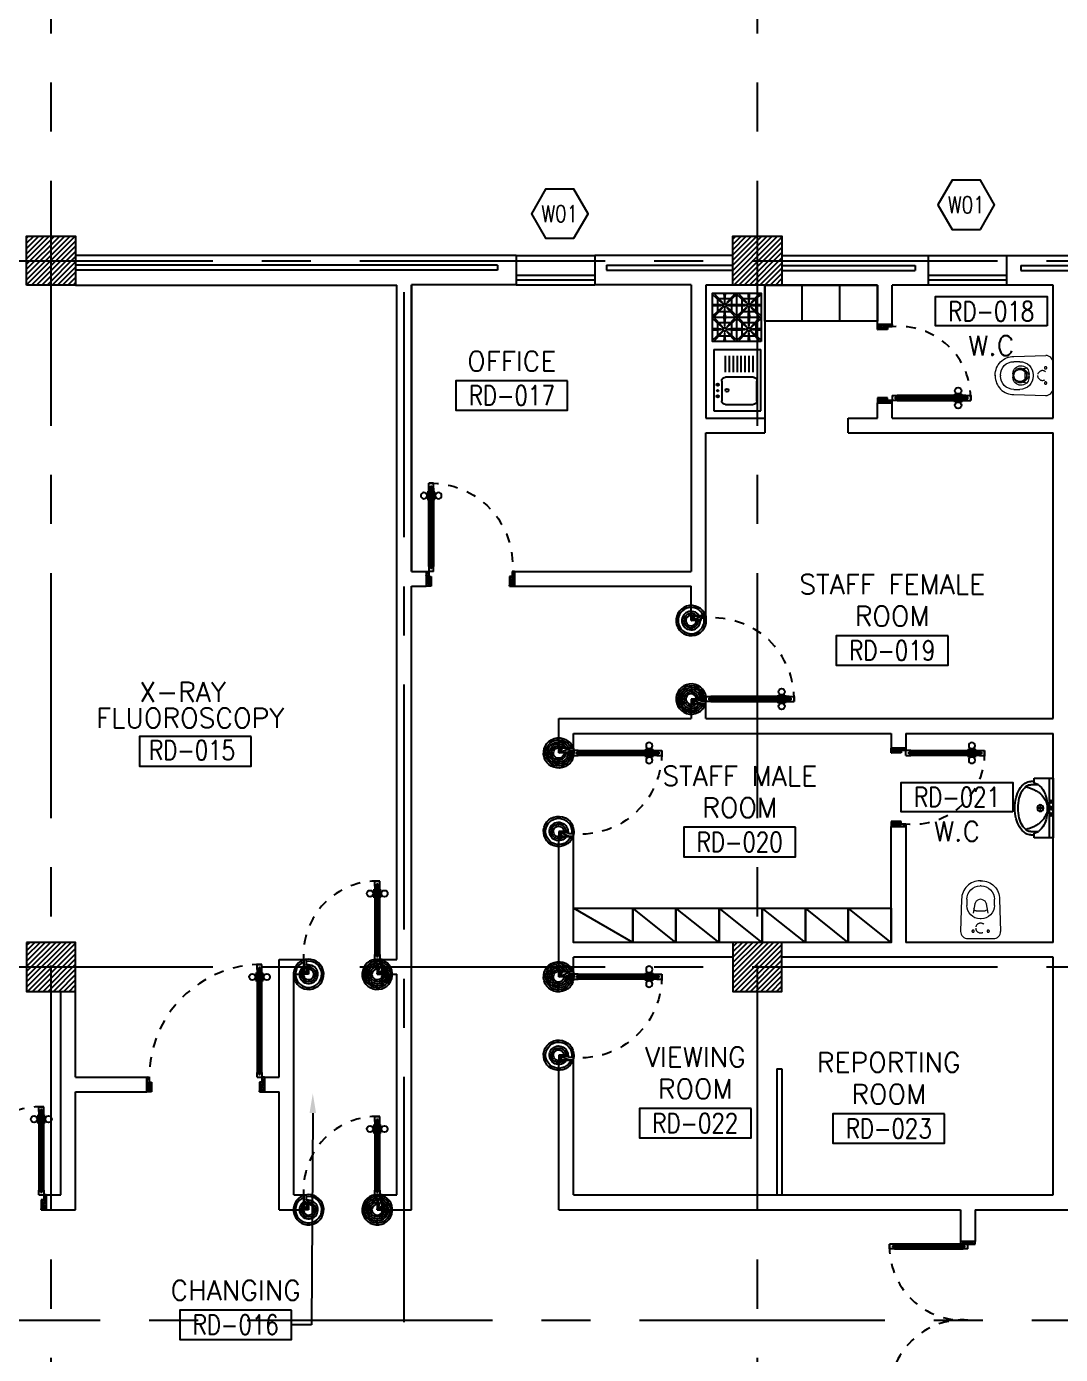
# Model space of a CAD drawing. Extents: x 417819.9 to 417911.9, y 43448 to 43539.2.
# Drawn here: x 417849.21 to 417859.75, y 43514.54 to 43528.08 of the extents above; entities that cross this region are included whole.
import ezdxf
from ezdxf.enums import TextEntityAlignment as Align

# ---------------------------------------------------------------- set-up
doc = ezdxf.new("R2010")
doc.units = 0
doc.header["$MEASUREMENT"] = 0
doc.header["$PDMODE"] = 3
doc.header["$PDSIZE"] = 0.1
for name, pattern in [('CENTERX2', [4, 2.5, -0.5, 0.5, -0.5]), ('HIDDEN', [0.375, 0.25, -0.125]), ('HIDDEN2', [0.1875, 0.125, -0.0625])]:
    doc.linetypes.add(name, pattern=pattern)
doc.layers.get('0').update_dxf_attribs({"color": 11, "linetype": 'CONTINUOUS'})
doc.layers.get('DEFPOINTS').update_dxf_attribs({"color": 11, "linetype": 'CONTINUOUS'})
for name, color, linetype in [('A-FURN-W', 11, 'CONTINUOUS'), ('AX-DIM', 11, 'CONTINUOUS'), ('AXES', 11, 'CENTERX2'), ('COL', 11, 'CONTINUOUS'), ('DOOR', 11, 'CONTINUOUS'), ('DOOR-DIM', 11, 'CONTINUOUS'), ('E-PANELBX', 11, 'CONTINUOUS'), ('FIX', 11, 'CONTINUOUS'), ('HAT', 11, 'CONTINUOUS'), ('INSUL', 11, 'CONTINUOUS'), ('K-FUR', 11, 'CONTINUOUS'), ('PART', 11, 'CONTINUOUS'), ('RM-BOX', 11, 'CONTINUOUS'), ('RM-IND', 11, 'CONTINUOUS'), ('RM-NAME', 11, 'CONTINUOUS'), ('RM-NO', 11, 'CONTINUOUS'), ('SUNI-FUR', 11, 'CONTINUOUS'), ('WALL', 11, 'CONTINUOUS'), ('WIN', 11, 'CONTINUOUS'), ('WIN-BOX', 11, 'CONTINUOUS'), ('WIN-NO', 11, 'CONTINUOUS')]:
    doc.layers.add(name, color=color, linetype=linetype)
doc.styles.add('ROMANS', font='ROMANS.shx', dxfattribs={"width": 0.6})
doc.dimstyles.new('STANDARD in', dxfattribs={"dimtxt": 0.2, "dimasz": 0.1, "dimexe": 0.07, "dimexo": 0.05, "dimgap": 0.1, "dimtad": 1, "dimdec": 0, "dimlfac": 1000, "dimzin": 0, "dimdsep": 46, "dimtxsty": 'ROMANS', "dimblk": 'ARCHTICK', "dimcen": 0.05, "dimdle": 0.05, "dimclrd": 7, "dimclre": 7, "dimclrt": 2, "dimadec": 0, "dimazin": 0, "dimtfac": 1, "dimtdec": 0, "dimtmove": 2, "dimatfit": 3, "dimldrblk": 'ARCHTICK', "dimfxl": 0, "dimtolj": 1, "dimtzin": 0, "dimarcsym": 0})

# ---------------------------------------------------------------- blocks, each defined once
blk = doc.blocks.new('_ARCHTICK')
at = {"color": 0, "linetype": 'ByBlock', "const_width": 0.15}
blk.add_lwpolyline([(-0.5, -0.5), (0.5, 0.5)], dxfattribs=at)
blk = doc.blocks.new('*D139')
at = {"layer": 'AX-DIM', "color": 7, "lineweight": -2}
for p, q in [((417831.207, 43525.809), (417831.207, 43538.007)), ((417906.523, 43536.567), (417906.523, 43538.007)), ((417831.157, 43537.937), (417906.573, 43537.937))]:
    blk.add_line(p, q, dxfattribs=at)
at = {"layer": 'DEFPOINTS', "color": 0}
for p in [(417906.523, 43537.937), (417906.523, 43536.517), (417831.207, 43525.759)]:
    blk.add_point(p, dxfattribs=at)
at = {"layer": 'AX-DIM', "color": 7, "lineweight": -2, "xscale": 0.1, "yscale": 0.1, "zscale": 0.1, "rotation": 180}
blk.add_blockref('_ARCHTICK', (417831.207, 43537.937), dxfattribs=at)
at = {"layer": 'AX-DIM', "color": 7, "lineweight": -2, "xscale": 0.1, "yscale": 0.1, "zscale": 0.1}
blk.add_blockref('_ARCHTICK', (417906.523, 43537.937), dxfattribs=at)
at = {"layer": 'AX-DIM', "color": 2, "insert": (417868.865, 43538.137), "char_height": 0.2, "attachment_point": 5, "style": 'ROMANS'}
blk.add_mtext('\\A1;75316', dxfattribs=at)
blk = doc.blocks.new('WW1')
at = {"layer": 'WIN-BOX'}
blk.add_lwpolyline([(144, -250), (289, 0), (144, 250), (-144, 250), (-289, 0), (-144, -250)], close=True, dxfattribs=at)
at = {"layer": 'WIN-NO', "style": 'ROMANS', "width": 0.8}
blk.add_attdef('W00', text='', height=170, dxfattribs=at).set_placement((0, 0), align=Align.MIDDLE)
blk = doc.blocks.new('*X115')
at = {"color": 0}
for p, q in [((49339, 62332), (49808, 62801)), ((49339, 62385), (49755, 62801)), ((49339, 62438), (49702, 62801)), ((49339, 62491), (49649, 62801)), ((49339, 62544), (49596, 62801)), ((49339, 62597), (49543, 62801)), ((49339, 62651), (49490, 62801)), ((49339, 62704), (49437, 62801)), ((49339, 62757), (49384, 62801)), ((49361, 62301), (49839, 62779)), ((49414, 62301), (49839, 62726)), ((49467, 62301), (49839, 62673)), ((49520, 62301), (49839, 62620)), ((49573, 62301), (49839, 62567)), ((49626, 62301), (49839, 62514)), ((49679, 62301), (49839, 62461)), ((49732, 62301), (49839, 62408)), ((49785, 62301), (49839, 62355))]:
    blk.add_line(p, q, dxfattribs=at)
blk = doc.blocks.new('*X114')
at = {"color": 0}
for p, q in [((49339, 69545), (49795, 70001)), ((49339, 69598), (49742, 70001)), ((49339, 69651), (49689, 70001)), ((49339, 69704), (49636, 70001)), ((49339, 69757), (49583, 70001)), ((49339, 69810), (49530, 70001)), ((49339, 69863), (49477, 70001)), ((49339, 69916), (49424, 70001)), ((49339, 69969), (49371, 70001)), ((49348, 69501), (49839, 69992)), ((49401, 69501), (49839, 69939)), ((49455, 69501), (49839, 69886)), ((49508, 69501), (49839, 69833)), ((49561, 69501), (49839, 69780)), ((49614, 69501), (49839, 69727)), ((49667, 69501), (49839, 69674)), ((49720, 69501), (49839, 69621)), ((49773, 69501), (49839, 69568)), ((49826, 69501), (49839, 69514))]:
    blk.add_line(p, q, dxfattribs=at)
blk = doc.blocks.new('COL50')
at = {"layer": 'COL'}
blk.add_lwpolyline([(-250, 250), (-250, -250), (250, -250), (250, 250)], close=True, dxfattribs=at)
blk = doc.blocks.new('A$C09EF76E8')
at = {"layer": 'DOOR', "color": 0, "linetype": 'ByBlock'}
for p, q in [((777, 950), (727, 950)), ((727, 950), (777, 950)), ((727, 900), (727, 950)), ((777, 900), (777, 950)), ((719, 855), (710, 855)), ((710, 855), (710, 790)), ((727, 868), (719, 868)), ((719, 778), (719, 868)), ((719, 855), (719, 790)), ((744, 900), (727, 900)), ((760, 920), (744, 920)), ((744, 900), (744, 920)), ((760, 900), (760, 920)), ((777, 900), (760, 900)), ((777, 868), (784, 868)), ((784, 778), (784, 868)), ((784, 855), (793, 855)), ((784, 855), (784, 790)), ((793, 855), (793, 790)), ((719, 790), (710, 790)), ((727, 778), (719, 778)), ((777, 778), (784, 778)), ((784, 790), (793, 790)), ((2, 0), (2, 150)), ((2, 150), (27, 150)), ((2, 150), (2, 0)), ((27, 150), (27, 100)), ((727, 150), (727, 200)), ((727, 200), (744, 200)), ((727, 150), (777, 150)), ((744, 200), (744, 180)), ((744, 180), (760, 180)), ((760, 180), (760, 200)), ((760, 200), (777, 200)), ((777, 200), (777, 150)), ((777, 150), (777, 100)), ((802, 150), (777, 150)), ((802, 150), (802, 0)), ((27, 100), (52, 100)), ((52, 100), (52, 0)), ((777, 100), (752, 100)), ((752, 100), (752, 0)), ((52, 0), (2, 0)), ((752, 0), (802, 0))]:
    blk.add_line(p, q, dxfattribs=at)
at = {"layer": 'DOOR', "linetype": 'ByBlock'}
for p, q in [((727, 900), (727, 200)), ((744, 200), (744, 900)), ((760, 200), (760, 900)), ((777, 200), (777, 900)), ((802, 0), (802, 150))]:
    blk.add_line(p, q, dxfattribs=at)
at = {"layer": 'DOOR', "color": 9, "linetype": 'ByBlock'}
for p, q in [((52, 0), (2, 114)), ((52, 0), (2, 40)), ((52, 0), (38, 100)), ((752, 0), (802, 114)), ((752, 0), (765, 100)), ((752, 0), (802, 40))]:
    blk.add_line(p, q, dxfattribs=at)
at = {"layer": 'DOOR', "color": 0, "linetype": 'ByBlock'}
for centre in [(678, 823), (825, 823)]:
    blk.add_circle(centre, 32.4, dxfattribs=at)
at = {"layer": 'DOOR', "linetype": 'HIDDEN', "ltscale": 0.5}
blk.add_arc((752, 199), 752, 88.0938, 183.7249, dxfattribs=at)
at = {"layer": 'DOOR', "color": 9, "linetype": 'ByBlock'}
for centre, radius, start, end in [((52, 0), 154, 103.7142, 108.8947), ((752, 0), 154, 71.1053, 76.2858), ((52, 0), 134, 100.72, 111.8402), ((52, 0), 94.4, 90, 121.9818), ((52, 0), 74.4, 90, 132.2236), ((52, 0), 54.4, 90, 156.7926), ((52, 0), 34.4, 90, 180), ((52, 0), 14.4, 90, 180), ((752, 0), 94.4, 58.0182, 90), ((752, 0), 74.4, 47.7764, 90), ((752, 0), 54.4, 23.2074, 90), ((752, 0), 34.4, 0, 90), ((752, 0), 14.4, 0, 90), ((752, 0), 134, 68.1598, 79.28), ((752, 0), 114, 64.0838, 77.3774)]:
    blk.add_arc(centre, radius, start, end, dxfattribs=at)
blk = doc.blocks.new('DOOR100')
at = {"layer": 'DOOR', "color": 7, "linetype": 'ByBlock'}
for p, q in [((-75, 1250), (-75, 1300)), ((-75, 1300), (-25, 1300)), ((-25, 1300), (-75, 1300)), ((-58, 1250), (-75, 1250)), ((-58, 1250), (-58, 1270)), ((-42, 1270), (-58, 1270)), ((-42, 1250), (-42, 1270)), ((-25, 1250), (-42, 1250)), ((-25, 1250), (-25, 1300)), ((-91, 1205), (-91, 1140)), ((-82, 1205), (-91, 1205)), ((-82, 1140), (-91, 1140)), ((-82, 1128), (-82, 1218)), ((-75, 1218), (-82, 1218)), ((-82, 1205), (-82, 1140)), ((-75, 1128), (-82, 1128)), ((-25, 1218), (-18, 1218)), ((-25, 1128), (-18, 1128)), ((-18, 1128), (-18, 1218)), ((-18, 1205), (-18, 1140)), ((-18, 1205), (-9, 1205)), ((-18, 1140), (-9, 1140)), ((-9, 1205), (-9, 1140)), ((-1200, 0), (-1200, 150)), ((-1200, 150), (-1175, 150)), ((-1200, 150), (-1200, 0)), ((-1175, 150), (-1175, 100)), ((-75, 200), (-58, 200)), ((-75, 150), (-75, 200)), ((-75, 150), (-25, 150)), ((-58, 200), (-58, 180)), ((-58, 180), (-42, 180)), ((-42, 200), (-25, 200)), ((-42, 180), (-42, 200)), ((-25, 200), (-25, 150)), ((0, 150), (-25, 150)), ((-25, 150), (-25, 100)), ((0, 0), (0, 150)), ((0, 150), (0, 0)), ((-1150, 0), (-1200, 114)), ((-1150, 0), (-1200, 40)), ((-1150, 0), (-1200, 0)), ((-1175, 100), (-1150, 100)), ((-1150, 0), (-1163, 100)), ((-1150, 100), (-1150, 0)), ((-50, 0), (0, 114)), ((-50, 100), (-50, 0)), ((-50, 0), (-37, 100)), ((-25, 100), (-50, 100)), ((-50, 0), (0, 40)), ((-50, 0), (0, 0))]:
    blk.add_line(p, q, dxfattribs=at)
at = {"layer": 'DOOR', "linetype": 'ByBlock'}
for p, q in [((-75, 1250), (-75, 200)), ((-58, 200), (-58, 1250)), ((-42, 200), (-42, 1250)), ((-25, 200), (-25, 1250))]:
    blk.add_line(p, q, dxfattribs=at)
at = {"layer": 'DOOR', "color": 7, "linetype": 'ByBlock'}
for centre in [(-124, 1173), (24, 1173)]:
    blk.add_circle(centre, 32.4, dxfattribs=at)
at = {"layer": 'DOOR', "linetype": 'HIDDEN', "ltscale": 0.5}
blk.add_arc((-25, 150), 1150, 90, 180, dxfattribs=at)
at = {"layer": 'DOOR', "color": 7, "linetype": 'ByBlock'}
for centre, radius, start, end in [((-1150, 0), 154, 103.7142, 108.8947), ((-50, 0), 154, 71.1053, 76.2858), ((-1150, 0), 134, 100.72, 111.8402), ((-1150, 0), 94.4, 90, 121.9818), ((-1150, 0), 74.4, 90, 132.2236), ((-1150, 0), 54.4, 90, 156.7926), ((-1150, 0), 34.4, 90, 180), ((-1150, 0), 14.4, 90, 180), ((-50, 0), 94.4, 58.0182, 90), ((-50, 0), 74.4, 47.7764, 90), ((-50, 0), 54.4, 23.2074, 90), ((-50, 0), 34.4, 0, 90), ((-50, 0), 14.4, 0, 90), ((-50, 0), 134, 68.1598, 79.28), ((-50, 0), 114, 64.0838, 77.3774)]:
    blk.add_arc(centre, radius, start, end, dxfattribs=at)
blk = doc.blocks.new('A$C49F1192B')
at = {"layer": 'DOOR', "color": 0, "linetype": 'ByBlock', "xscale": -1, "rotation": 270}
blk.add_blockref('DOOR100', (0, 1200), dxfattribs=at)
blk = doc.blocks.new('*X112')
at = {"color": 0}
for p, q in [((42139, 62345), (42595, 62801)), ((42139, 62398), (42542, 62801)), ((42139, 62451), (42489, 62801)), ((42139, 62504), (42436, 62801)), ((42139, 62557), (42383, 62801)), ((42139, 62610), (42330, 62801)), ((42139, 62663), (42277, 62801)), ((42139, 62716), (42224, 62801)), ((42139, 62769), (42171, 62801)), ((42148, 62301), (42639, 62792)), ((42201, 62301), (42639, 62739)), ((42255, 62301), (42639, 62686)), ((42308, 62301), (42639, 62633)), ((42361, 62301), (42639, 62580)), ((42414, 62301), (42639, 62527)), ((42467, 62301), (42639, 62474)), ((42520, 62301), (42639, 62421)), ((42573, 62301), (42639, 62368)), ((42626, 62301), (42639, 62314))]:
    blk.add_line(p, q, dxfattribs=at)
blk = doc.blocks.new('RM1')
at = {"layer": 'RM-BOX'}
blk.add_lwpolyline([(570, -200), (-570, -200), (-570, -500), (570, -500)], close=True, dxfattribs=at)
at = {"layer": 'RM-NAME', "style": 'ROMANS'}
for tag, p in [('ROOMNAME1', (0, 324)), ('ROOMNAME2', (0, 0))]:
    blk.add_attdef(tag, text='', height=200, dxfattribs=at).set_placement(p, align=Align.MIDDLE)
at = {"layer": 'RM-NO', "style": 'ROMANS', "width": 0.8}
blk.add_attdef('ROOMNO', text='', height=200, dxfattribs=at).set_placement((0, -350), align=Align.MIDDLE)
blk = doc.blocks.new('A$C6F293607')
at = {"layer": 'DOOR', "color": 0, "linetype": 'ByBlock'}
for p, q in [((81, 875), (131, 875)), ((131, 875), (81, 875)), ((81, 825), (81, 875)), ((81, 825), (98, 825)), ((98, 845), (114, 845)), ((98, 825), (98, 845)), ((114, 825), (114, 845)), ((114, 825), (131, 825)), ((131, 825), (131, 875)), ((1631, 875), (1581, 875)), ((1581, 875), (1631, 875)), ((1581, 825), (1581, 875)), ((1598, 825), (1581, 825)), ((1614, 845), (1598, 845)), ((1598, 825), (1598, 845)), ((1614, 825), (1614, 845)), ((1631, 825), (1614, 825)), ((1631, 825), (1631, 875)), ((74, 780), (65, 780)), ((65, 780), (65, 715)), ((74, 715), (65, 715)), ((81, 793), (74, 793)), ((74, 703), (74, 793)), ((74, 780), (74, 715)), ((81, 703), (74, 703)), ((131, 793), (138, 793)), ((131, 703), (138, 703)), ((138, 703), (138, 793)), ((138, 780), (147, 780)), ((138, 780), (138, 715)), ((138, 715), (147, 715)), ((147, 780), (147, 715)), ((56, 0), (56, 150)), ((56, 150), (81, 150)), ((81, 150), (81, 0)), ((1656, 150), (1631, 150)), ((1631, 150), (1631, 0)), ((1656, 0), (1656, 150)), ((81, 0), (56, 0)), ((98, 125), (81, 125)), ((81, 125), (81, 75)), ((131, 75), (81, 75)), ((98, 105), (98, 125)), ((114, 105), (98, 105)), ((131, 125), (114, 125)), ((114, 125), (114, 105)), ((131, 75), (131, 125)), ((1581, 125), (1598, 125)), ((1581, 75), (1581, 125)), ((1581, 75), (1631, 75)), ((1598, 125), (1598, 105)), ((1598, 105), (1614, 105)), ((1614, 125), (1631, 125)), ((1614, 105), (1614, 125)), ((1631, 125), (1631, 75)), ((1631, 0), (1656, 0))]:
    blk.add_line(p, q, dxfattribs=at)
at = {"layer": 'DOOR', "linetype": 'ByBlock'}
for p, q in [((81, 125), (81, 825)), ((98, 125), (98, 825)), ((114, 125), (114, 825)), ((131, 825), (131, 125)), ((1581, 825), (1581, 125)), ((1598, 125), (1598, 825)), ((1614, 125), (1614, 825)), ((1631, 125), (1631, 825))]:
    blk.add_line(p, q, dxfattribs=at)
at = {"layer": 'DOOR', "color": 9, "linetype": 'ByBlock'}
for p, q in [((81, 57), (56, 114)), ((81, 20), (56, 40)), ((1631, 57), (1656, 114)), ((1631, 20), (1656, 40))]:
    blk.add_line(p, q, dxfattribs=at)
at = {"layer": 'DOOR', "color": 0, "linetype": 'ByBlock'}
for centre in [(32, 748), (179, 748)]:
    blk.add_circle(centre, 32.4, dxfattribs=at)
at = {"layer": 'DOOR', "linetype": 'HIDDEN', "ltscale": 0.5}
for centre, start, end in [((106, 124), 356.2751, 91.9062), ((1606, 124), 88.0938, 183.7249)]:
    blk.add_arc(centre, 752, start, end, dxfattribs=at)
at = {"layer": 'DOOR', "color": 9, "linetype": 'ByBlock'}
for centre, radius, start, end in [((106, 0), 154, 103.7142, 108.8947), ((1606, 0), 154, 71.1053, 76.2858), ((106, 0), 134, 100.72, 111.8402), ((106, 0), 114, 102.6226, 115.9162), ((106, 0), 94.4, 105.3566, 121.9818), ((106, 0), 74.4, 109.6341, 132.2236), ((106, 0), 54.4, 117.3576, 156.7926), ((106, 0), 34.4, 136.6107, 180), ((1606, 0), 134, 68.1598, 79.28), ((1606, 0), 114, 64.0838, 77.3774), ((1606, 0), 94.4, 58.0182, 74.6434), ((1606, 0), 74.4, 47.7764, 70.3659), ((1606, 0), 54.4, 23.2074, 62.6424), ((1606, 0), 34.4, 0, 43.3893)]:
    blk.add_arc(centre, radius, start, end, dxfattribs=at)
blk = doc.blocks.new('*X113')
at = {"color": 0}
for p, q in [((42139, 69504), (42636, 70001)), ((42139, 69557), (42583, 70001)), ((42139, 69610), (42530, 70001)), ((42139, 69663), (42477, 70001)), ((42139, 69716), (42424, 70001)), ((42139, 69769), (42371, 70001)), ((42139, 69822), (42318, 70001)), ((42139, 69875), (42265, 70001)), ((42139, 69929), (42212, 70001)), ((42139, 69982), (42159, 70001)), ((42189, 69501), (42639, 69951)), ((42242, 69501), (42639, 69898)), ((42295, 69501), (42639, 69845)), ((42348, 69501), (42639, 69792)), ((42401, 69501), (42639, 69739)), ((42454, 69501), (42639, 69686)), ((42507, 69501), (42639, 69633)), ((42560, 69501), (42639, 69580)), ((42613, 69501), (42639, 69527))]:
    blk.add_line(p, q, dxfattribs=at)
blk = doc.blocks.new('DOOR90')
at = {"layer": 'DOOR', "color": 7, "linetype": 'ByBlock'}
for p, q in [((-150, 0), (0, 0)), ((-150, 0), (-150, -25)), ((0, -50), (-114, 0)), ((0, -50), (-40, 0)), ((0, -50), (0, 0)), ((-1000, -25), (-1050, -25)), ((-1050, -75), (-1050, -25)), ((-1050, -25), (-1050, -75)), ((-1000, -75), (-1050, -75)), ((-1000, -42), (-1020, -42)), ((-1020, -42), (-1020, -58)), ((-1000, -58), (-1020, -58)), ((-1000, -25), (-1000, -42)), ((-1000, -58), (-1000, -75)), ((-878, -18), (-968, -18)), ((-968, -25), (-968, -18)), ((-968, -75), (-968, -82)), ((-878, -82), (-968, -82)), ((-955, -9), (-890, -9)), ((-955, -18), (-955, -9)), ((-955, -18), (-890, -18)), ((-955, -82), (-890, -82)), ((-955, -82), (-955, -91)), ((-955, -91), (-890, -91)), ((-890, -18), (-890, -9)), ((-890, -82), (-890, -91)), ((-878, -25), (-878, -18)), ((-878, -75), (-878, -82)), ((-200, -25), (-150, -25)), ((-200, -42), (-200, -25)), ((-180, -42), (-200, -42)), ((-200, -58), (-180, -58)), ((-200, -75), (-200, -58)), ((-150, -75), (-200, -75)), ((-180, -58), (-180, -42)), ((-150, -25), (-100, -25)), ((-150, -75), (-150, -25)), ((-100, -25), (-100, -50)), ((0, -50), (-100, -37)), ((-100, -50), (0, -50)), ((-150, -875), (-100, -875)), ((-150, -900), (-150, -875)), ((-150, -900), (0, -900)), ((0, -900), (-150, -900)), ((0, -850), (-114, -900)), ((-100, -875), (-100, -850)), ((0, -850), (-100, -863)), ((-100, -850), (0, -850)), ((0, -850), (-40, -900)), ((0, -850), (0, -900))]:
    blk.add_line(p, q, dxfattribs=at)
at = {"layer": 'DOOR', "linetype": 'ByBlock'}
for p, q in [((-200, -25), (-1000, -25)), ((-200, -42), (-1000, -42)), ((-200, -58), (-1000, -58)), ((-1000, -75), (-200, -75))]:
    blk.add_line(p, q, dxfattribs=at)
at = {"layer": 'DOOR', "color": 7, "linetype": 'ByBlock'}
for centre in [(-923, 24), (-923, -124)]:
    blk.add_circle(centre, 32.4, dxfattribs=at)
for centre, radius, start, end in [((0, -50), 154, 161.1053, 166.2858), ((0, -50), 94.4, 148.0182, 180), ((0, -50), 134, 158.1598, 169.28), ((0, -50), 114, 154.0838, 167.3774), ((0, -50), 74.4, 137.7764, 180), ((0, -50), 54.4, 113.2074, 180), ((0, -50), 34.4, 90, 180), ((0, -50), 14.4, 90, 180), ((0, -850), 154, 193.7142, 198.8947), ((0, -850), 134, 190.72, 201.8402), ((0, -850), 94.4, 180, 211.9818), ((0, -850), 74.4, 180, 222.2236), ((0, -850), 54.4, 180, 246.7926), ((0, -850), 34.4, 180, 270), ((0, -850), 14.4, 180, 270)]:
    blk.add_arc(centre, radius, start, end, dxfattribs=at)
at = {"layer": 'DOOR', "linetype": 'HIDDEN', "ltscale": 0.5}
blk.add_arc((-222, -50), 828, 178.2701, 275.003, dxfattribs=at)
blk = doc.blocks.new('WC')
at = {"layer": 'FIX', "lineweight": 20}
for p, q in [((475, 141), (538, 141)), ((339, 5), (339, -5)), ((395, 76), (490, 60)), ((534, 24), (540, 0)), ((540, 0), (534, -24)), ((674, 5), (674, -5)), ((490, -60), (395, -76)), ((213, -204), (210, -204)), ((538, -141), (475, -141))]:
    blk.add_line(p, q, dxfattribs=at)
at = {"layer": 'FIX', "linetype": 'Continuous', "lineweight": 20}
blk.add_line((420, -47), (420, 45), dxfattribs=at)
at = {"layer": 'FIX', "lineweight": 20}
for points in [[(210, -204, -0.414214), (137, -131), (137, 0), (137, 131, -0.414214), (210, 204)], [(727, -5), (727, 5, 0.414214), (538, 194), (210, 204)], [(727, 5), (727, -5, -0.414214), (538, -194), (210, -204)]]:
    blk.add_lwpolyline(points, format="xyb", dxfattribs=at)
at = {"layer": 'FIX', "linetype": 'HIDDEN2', "lineweight": 20, "ltscale": 0.3}
blk.add_circle((245, 0), 49.8, dxfattribs=at)
at = {"layer": 'FIX', "linetype": 'HIDDEN', "lineweight": 20, "ltscale": 0.05}
for centre in [(213, 78), (213, -77)]:
    blk.add_circle(centre, 11.6, dxfattribs=at)
at = {"layer": 'FIX', "lineweight": 20}
for centre, radius, start, end in [((475, 5), 136, 90, 180), ((538, 5), 136, 360, 90), ((464, -18), 82, 51.0758, 71.504), ((473, -7), 68.2, 27.1532, 51.0758), ((475, -5), 136, 180, 270), ((464, 18), 82, 288.496, 308.9242), ((473, 7), 68.2, 308.9242, 332.8468), ((538, -5), 136, 270, 0)]:
    blk.add_arc(centre, radius, start, end, dxfattribs=at)
at = {"layer": 'FIX', "linetype": 'Continuous', "lineweight": 20}
for centre, start, end in [((443, 46), 88.3879, 182.3338), ((442, -46), 177.6662, 271.6121)]:
    blk.add_arc(centre, 22.3, start, end, dxfattribs=at)
blk = doc.blocks.new('A$C3CD36B94')
at = {"layer": 'DOOR', "color": 0, "linetype": 'ByBlock'}
for p, q in [((106, 950), (56, 950)), ((56, 800), (56, 950)), ((106, 850), (106, 950)), ((806, 950), (856, 950)), ((806, 850), (806, 950)), ((856, 800), (856, 950)), ((856, 950), (856, 800)), ((81, 850), (106, 850)), ((81, 800), (81, 850)), ((831, 850), (806, 850)), ((831, 800), (831, 850)), ((56, 800), (81, 800)), ((131, 800), (81, 800)), ((81, 750), (81, 800)), ((98, 750), (81, 750)), ((114, 770), (98, 770)), ((98, 770), (98, 750)), ((114, 750), (114, 770)), ((131, 750), (114, 750)), ((131, 800), (131, 750)), ((856, 800), (831, 800)), ((65, 95), (65, 160)), ((74, 160), (65, 160)), ((74, 173), (74, 83)), ((81, 173), (74, 173)), ((74, 95), (74, 160)), ((131, 173), (138, 173)), ((138, 173), (138, 83)), ((138, 95), (138, 160)), ((138, 160), (147, 160)), ((147, 95), (147, 160)), ((74, 95), (65, 95)), ((81, 83), (74, 83)), ((81, 50), (81, 0)), ((81, 50), (98, 50)), ((131, 0), (81, 0)), ((81, 0), (131, 0)), ((98, 50), (98, 30)), ((98, 30), (114, 30)), ((114, 50), (114, 30)), ((114, 50), (131, 50)), ((131, 83), (138, 83)), ((131, 50), (131, 0)), ((138, 95), (147, 95))]:
    blk.add_line(p, q, dxfattribs=at)
at = {"layer": 'DOOR', "color": 9, "linetype": 'ByBlock'}
for p, q in [((106, 950), (56, 910)), ((106, 950), (56, 837)), ((106, 950), (93, 850)), ((806, 950), (819, 850)), ((806, 950), (856, 837)), ((806, 950), (856, 910))]:
    blk.add_line(p, q, dxfattribs=at)
at = {"layer": 'DOOR', "linetype": 'ByBlock'}
for p, q in [((81, 750), (81, 50)), ((98, 750), (98, 50)), ((114, 750), (114, 50)), ((131, 50), (131, 750))]:
    blk.add_line(p, q, dxfattribs=at)
at = {"layer": 'DOOR', "color": 0, "linetype": 'ByBlock'}
for centre in [(32, 128), (179, 128)]:
    blk.add_circle(centre, 32.4, dxfattribs=at)
at = {"layer": 'DOOR', "color": 9, "linetype": 'ByBlock'}
for centre, radius, start, end in [((106, 950), 34.4, 180, 270), ((106, 950), 14.4, 180, 270), ((806, 950), 34.4, 270, 0), ((806, 950), 14.4, 270, 0), ((106, 950), 54.4, 203.2074, 270), ((106, 950), 74.4, 227.7764, 270), ((106, 950), 94.4, 238.0182, 270), ((106, 950), 114, 244.0838, 257.3774), ((106, 950), 134, 248.1598, 259.28), ((806, 950), 54.4, 270, 336.7926), ((806, 950), 74.4, 270, 312.2236), ((806, 950), 94.4, 270, 301.9818), ((806, 950), 134, 280.72, 291.8402), ((106, 950), 154, 251.1053, 256.2858), ((806, 950), 154, 283.7142, 288.8947)]:
    blk.add_arc(centre, radius, start, end, dxfattribs=at)
at = {"layer": 'DOOR', "linetype": 'HIDDEN', "ltscale": 0.5}
blk.add_arc((106, 729), 729, 268.0335, 5.6617, dxfattribs=at)
blk = doc.blocks.new('A$C68711307')
at = {"layer": 'A-FURN-W'}
for p, q in [((0, 0), (0, 0.627)), ((0, 0.627), (0.48, 0.627)), ((0.12, 0.563), (0.4, 0.563)), ((0.48, 0.627), (0.48, 0)), ((0.08, 0.323), (0.08, 0.523)), ((0.44, 0.523), (0.44, 0.323)), ((0.4, 0.283), (0.12, 0.283)), ((0.12, 0.232), (0.12, 0.064)), ((0.16, 0.232), (0.16, 0.064)), ((0.2, 0.232), (0.2, 0.064)), ((0.24, 0.232), (0.24, 0.064)), ((0.28, 0.232), (0.28, 0.064)), ((0.32, 0.232), (0.32, 0.064)), ((0.36, 0.232), (0.36, 0.064)), ((0.4, 0.232), (0.4, 0.064)), ((0, 0), (0.48, 0))]:
    blk.add_line(p, q, dxfattribs=at)
for centre, start_param, end_param in [((0.12, 0.523), 5.497787, 7.068583), ((0.4, 0.523), 3.926991, 5.497787), ((0.12, 0.323), 0.785398, 2.356194), ((0.4, 0.323), 2.356194, 3.926991)]:
    blk.add_ellipse(centre, major_axis=(-0.0283, 0.0283), ratio=1, start_param=start_param, end_param=end_param, dxfattribs=at)
at = {"layer": 'A-FURN-W', "extrusion": (0, 0, -1)}
for centre, major_axis in [((0.04, 0.48), (-0.00849, 0.00849)), ((0.04, 0.42), (-0.00566, 0.00566)), ((0.134, 0.417), (-0.0113, 0.0113))]:
    blk.add_ellipse(centre, major_axis=major_axis, ratio=1, dxfattribs=at)
blk.add_ellipse((0.04, 0.36), major_axis=(-0.00849, 0.00849), ratio=1, start_param=6.283185307178246, end_param=12.56637061435783, dxfattribs=at)
blk = doc.blocks.new('RANGE')
at = {"layer": 'K-FUR'}
for p, q in [((0.45, 0.904), (0.45, 0)), ((0, 0.452), (0.9, 0.452))]:
    blk.add_line(p, q, dxfattribs=at)
for points in [[(-0.001, 0.879), (0.172, 0.723, 0.025175), (0.18, 0.73), (0.023, 0.903)], [(0.211, 0.904), (0.22, 0.747, 0.025175), (0.23, 0.747), (0.238, 0.904)], [(0.426, 0.904), (0.27, 0.73, 0.025175), (0.278, 0.723), (0.45, 0.88)], [(0.449, 0.879), (0.622, 0.723, 0.025175), (0.63, 0.73), (0.473, 0.903)], [(0.661, 0.904), (0.67, 0.747, 0.025175), (0.68, 0.747), (0.688, 0.904)], [(0.876, 0.904), (0.72, 0.73, 0.025175), (0.728, 0.723), (0.9, 0.88)], [(0, 0.664), (0.156, 0.672, 0.025175), (0.156, 0.683), (0, 0.691)], [(0.024, 0.452), (0.18, 0.625, 0.025175), (0.172, 0.633), (0, 0.476)], [(0.239, 0.452), (0.23, 0.609, 0.025175), (0.22, 0.609), (0.212, 0.452)], [(0.451, 0.477), (0.278, 0.633, 0.025175), (0.27, 0.625), (0.427, 0.453)], [(0.45, 0.691), (0.294, 0.683, 0.025175), (0.294, 0.673), (0.45, 0.665)], [(0.45, 0.664), (0.606, 0.672, 0.025175), (0.606, 0.683), (0.45, 0.691)], [(0.474, 0.452), (0.63, 0.625, 0.025175), (0.622, 0.633), (0.45, 0.476)], [(0.689, 0.452), (0.68, 0.609, 0.025175), (0.67, 0.609), (0.662, 0.452)], [(0.901, 0.477), (0.728, 0.633, 0.025175), (0.72, 0.625), (0.877, 0.453)], [(0.9, 0.691), (0.744, 0.683, 0.025175), (0.744, 0.673), (0.9, 0.665)], [(-0.001, 0.427), (0.172, 0.271, 0.025175), (0.18, 0.278), (0.023, 0.451)], [(0.211, 0.452), (0.22, 0.295, 0.025175), (0.23, 0.295), (0.238, 0.452)], [(0.426, 0.452), (0.27, 0.279, 0.025175), (0.278, 0.271), (0.45, 0.428)], [(0.449, 0.427), (0.622, 0.271, 0.025175), (0.63, 0.278), (0.473, 0.451)], [(0.661, 0.452), (0.67, 0.295, 0.025175), (0.68, 0.295), (0.688, 0.452)], [(0.876, 0.452), (0.72, 0.279, 0.025175), (0.728, 0.271), (0.9, 0.428)], [(0, 0.212), (0.156, 0.221, 0.025175), (0.156, 0.231), (0, 0.239)], [(0.024, 0), (0.18, 0.173, 0.025175), (0.172, 0.181), (0, 0.024)], [(0.239, 0), (0.23, 0.157, 0.025175), (0.22, 0.157), (0.212, 0)], [(0.451, 0.025), (0.278, 0.181, 0.025175), (0.27, 0.173), (0.427, 0.001)], [(0.45, 0.239), (0.294, 0.231, 0.025175), (0.294, 0.221), (0.45, 0.213)], [(0.45, 0.212), (0.606, 0.221, 0.025175), (0.606, 0.231), (0.45, 0.239)], [(0.474, 0), (0.63, 0.173, 0.025175), (0.622, 0.181), (0.45, 0.024)], [(0.689, 0), (0.68, 0.157, 0.025175), (0.67, 0.157), (0.662, 0)], [(0.901, 0.025), (0.728, 0.181, 0.025175), (0.72, 0.173), (0.877, 0.001)], [(0.9, 0.239), (0.744, 0.231, 0.025175), (0.744, 0.221), (0.9, 0.213)]]:
    blk.add_lwpolyline(points, format="xyb", dxfattribs=at)
blk.add_lwpolyline([(0, 0), (0, 0.904), (0.9, 0.904), (0.9, 0)], close=True, dxfattribs=at)
for points in [[(0.1, 0.686), (0.1, 0.788)], [(0.113, 0.804), (0.217, 0.804)], [(0.233, 0.804), (0.336, 0.804)], [(0.35, 0.789), (0.35, 0.686)], [(0.55, 0.686), (0.55, 0.788)], [(0.563, 0.804), (0.667, 0.804)], [(0.683, 0.804), (0.786, 0.804)], [(0.8, 0.789), (0.8, 0.686)], [(0.1, 0.567), (0.1, 0.67)], [(0.217, 0.552), (0.114, 0.552)], [(0.337, 0.552), (0.233, 0.552)], [(0.35, 0.67), (0.35, 0.568)], [(0.55, 0.567), (0.55, 0.67)], [(0.667, 0.552), (0.564, 0.552)], [(0.787, 0.552), (0.683, 0.552)], [(0.8, 0.67), (0.8, 0.568)], [(0.1, 0.234), (0.1, 0.336)], [(0.113, 0.352), (0.217, 0.352)], [(0.233, 0.352), (0.336, 0.352)], [(0.35, 0.337), (0.35, 0.234)], [(0.55, 0.234), (0.55, 0.336)], [(0.563, 0.352), (0.667, 0.352)], [(0.683, 0.352), (0.786, 0.352)], [(0.8, 0.337), (0.8, 0.234)], [(0.1, 0.115), (0.1, 0.218)], [(0.217, 0.1), (0.114, 0.1)], [(0.337, 0.1), (0.233, 0.1)], [(0.35, 0.218), (0.35, 0.116)], [(0.55, 0.115), (0.55, 0.218)], [(0.667, 0.1), (0.564, 0.1)], [(0.787, 0.1), (0.683, 0.1)], [(0.8, 0.218), (0.8, 0.116)]]:
    blk.add_lwpolyline(points, dxfattribs=at)
for centre, radius in [((0.225, 0.678), 0.0373), ((0.225, 0.678), 0.0273), ((0.675, 0.678), 0.0373), ((0.675, 0.678), 0.0273), ((0.225, 0.226), 0.0373), ((0.225, 0.226), 0.0273), ((0.675, 0.226), 0.0373), ((0.675, 0.226), 0.0273)]:
    blk.add_circle(centre, radius, dxfattribs=at)
blk = doc.blocks.new('Rang')
at = {"layer": 'FIX', "xscale": -0.6637168141592866, "yscale": 0.6637168141592866, "zscale": 0.6637168141592921, "rotation": 90}
blk.add_blockref('RANGE', (0.6, 0.597), dxfattribs=at)
blk = doc.blocks.new('3')
at = {"layer": 'SUNI-FUR', "linetype": 'Continuous'}
for p, q in [((-0.304, 0), (-0.304, -0.192)), ((0.304, 0), (-0.304, 0)), ((0.304, -0.192), (0.304, 0)), ((0.304, -0.039), (-0.304, -0.039)), ((0.032, -0.13), (-0.032, -0.13)), ((0.016, -0.021), (-0.015, -0.021)), ((0, -0.005), (0, -0.037)), ((0, -0.098), (0, -0.162)), ((-0.304, -0.192), (-0.254, -0.192)), ((-0.271, -0.228), (-0.271, -0.192)), ((-0.254, -0.192), (-0.239, -0.15)), ((-0.239, -0.228), (-0.239, -0.15)), ((0.239, -0.15), (0.254, -0.192)), ((0.239, -0.15), (0.239, -0.228)), ((0.254, -0.192), (0.304, -0.192)), ((0.271, -0.192), (0.271, -0.228))]:
    blk.add_line(p, q, dxfattribs=at)
for centre, radius in [((-0.065, -0.021), 0.0124), ((0, -0.13), 0.0325), ((0, -0.021), 0.0155), ((0.065, -0.021), 0.0124)]:
    blk.add_circle(centre, radius, dxfattribs=at)
for centre, radius, start, end in [((-0.085, -0.267), 0.193, 117.0377, 142.6695), ((-0.028, -0.365), 0.307, 103.0865, 118.1878), ((0.054, -0.312), 0.27, 118.7422, 143.0578), ((-0.008, -0.528), 0.47, 89.0532, 100.9895), ((-0.012, -0.189), 0.13, 84.8536, 119.4454), ((0, -0.527), 0.469, 78.0637, 90), ((0.003, -0.228), 0.168, 61.4441, 91.1678), ((-0.04, -0.297), 0.25, 35.9608, 60.2764), ((0.034, -0.367), 0.306, 62.9623, 78.0637), ((0.085, -0.267), 0.193, 37.3305, 62.9623), ((-0.191, -0.235), 0.0807, 174.5539, 214.673), ((-0.187, -0.234), 0.0525, 173.0893, 213.2084), ((-0.083, -0.16), 0.18, 214.673, 239.0867), ((0.204, -0.373), 0.433, 163.2739, 167.375), ((0.104, -0.343), 0.328, 144.0392, 163.2739), ((-0.104, -0.343), 0.328, 16.7261, 35.9608), ((0.089, -0.171), 0.167, 300.9133, 325.327), ((-0.204, -0.373), 0.433, 12.7359, 16.7261), ((0.171, -0.228), 0.068, 325.327, 0), ((0.171, -0.228), 0.101, 325.327, 0), ((-0.083, -0.16), 0.212, 214.673, 239.0867), ((-0.035, -0.081), 0.305, 239.0867, 256.0699), ((-0.035, -0.081), 0.272, 239.0867, 256.0699), ((0, 0.062), 0.452, 256.0699, 270), ((0, 0.062), 0.419, 256.0699, 270), ((0, 0.062), 0.419, 270, 283.9301), ((0, 0.062), 0.452, 270, 283.9301), ((0.035, -0.081), 0.272, 283.9301, 300.9133), ((0.035, -0.081), 0.305, 283.9301, 300.9133), ((0.089, -0.171), 0.2, 300.9133, 325.327)]:
    blk.add_arc(centre, radius, start, end, dxfattribs=at)

msp = doc.modelspace()

# ---------------------------------------------------------------- linework, layer by layer
at = {"layer": 'AXES'}
for p, q in [((417849.4566, 43460.01), (417849.4566, 43538.4875)), ((417856.6566, 43460.01), (417856.6566, 43538.4875)), ((417820.6052, 43525.6943), (417889.6966, 43525.6943)), ((417853.0566, 43466.8743), (417853.0566, 43525.6943)), ((417820.6052, 43518.4943), (417889.6966, 43518.4943)), ((417831.4566, 43514.8943), (417889.6966, 43514.8943))]:
    msp.add_line(p, q, dxfattribs=at)
at = {"layer": 'COL'}
for points in [[(417849.2066, 43525.4443), (417849.2066, 43525.9443), (417849.7066, 43525.9443), (417849.7066, 43525.4443)], [(417856.4066, 43525.4443), (417856.4066, 43525.9443), (417856.9066, 43525.9443), (417856.9066, 43525.4443)]]:
    msp.add_lwpolyline(points, close=True, dxfattribs=at)
at = {"layer": 'E-PANELBX'}
for p, q in [((417856.7316, 43525.4443), (417856.7316, 43524.0903)), ((417856.7316, 43525.4443), (417857.8816, 43525.4443)), ((417856.7316, 43525.0765), (417856.7316, 43525.4443)), ((417857.115, 43525.0765), (417857.115, 43525.4443)), ((417857.4983, 43525.0765), (417857.4983, 43525.4443)), ((417857.8816, 43525.4443), (417857.8816, 43525.0765)), ((417857.8816, 43525.0765), (417856.7316, 43525.0765)), ((417855.3862, 43518.7443), (417854.7816, 43519.0943)), ((417855.8263, 43518.7443), (417855.3862, 43519.0943)), ((417856.2664, 43518.7443), (417855.8263, 43519.0943)), ((417856.7065, 43518.7443), (417856.2664, 43519.0943)), ((417857.1466, 43518.7443), (417856.7065, 43519.0943)), ((417857.5841, 43518.7443), (417857.1466, 43519.0943)), ((417858.0216, 43518.7443), (417857.5841, 43519.0943))]:
    msp.add_line(p, q, dxfattribs=at)
for points in [[(417854.7816, 43519.0943), (417855.3862, 43519.0943), (417855.3862, 43518.7443), (417854.7816, 43518.7443)], [(417855.3862, 43519.0943), (417855.8263, 43519.0943), (417855.8263, 43518.7443), (417855.3862, 43518.7443)], [(417855.8263, 43519.0943), (417856.2664, 43519.0943), (417856.2664, 43518.7443), (417855.8263, 43518.7443)], [(417856.2664, 43519.0943), (417856.7065, 43519.0943), (417856.7065, 43518.7443), (417856.2664, 43518.7443)], [(417856.7065, 43519.0943), (417857.1466, 43519.0943), (417857.1466, 43518.7443), (417856.7065, 43518.7443)], [(417857.1466, 43519.0943), (417857.5841, 43519.0943), (417857.5841, 43518.7443), (417857.1466, 43518.7443)], [(417857.5841, 43519.0943), (417858.0216, 43519.0943), (417858.0216, 43518.7443), (417857.5841, 43518.7443)]]:
    msp.add_lwpolyline(points, close=True, dxfattribs=at)
at = {"layer": 'INSUL'}
for p, q in [((417854.0065, 43525.6483), (417849.7066, 43525.6483)), ((417854.0065, 43525.5983), (417849.7066, 43525.5983)), ((417854.0065, 43525.6483), (417854.0065, 43525.5983)), ((417855.1205, 43525.6483), (417855.1205, 43525.5983)), ((417855.1205, 43525.6483), (417856.4066, 43525.6483)), ((417855.1205, 43525.5983), (417856.4066, 43525.5983)), ((417856.9066, 43525.6443), (417858.2662, 43525.6443)), ((417856.9066, 43525.5943), (417858.2662, 43525.5943)), ((417858.2662, 43525.6443), (417858.2662, 43525.5943)), ((417859.3429, 43525.6443), (417863.5566, 43525.6443)), ((417859.3429, 43525.6443), (417859.3429, 43525.5943)), ((417859.3429, 43525.5943), (417863.5566, 43525.5943))]:
    msp.add_line(p, q, dxfattribs=at)
at = {"layer": 'PART'}
for p, q in [((417856.8566, 43517.4561), (417856.8566, 43516.1693)), ((417856.8566, 43517.4561), (417856.9066, 43517.4561)), ((417856.9066, 43517.4561), (417856.9066, 43516.1693))]:
    msp.add_line(p, q, dxfattribs=at)
at = {"layer": 'RM-BOX'}
msp.add_lwpolyline([(417851.4976, 43520.8425), (417850.3578, 43520.8425), (417850.3578, 43520.5425), (417851.4976, 43520.5425)], close=True, dxfattribs=at)
at = {"layer": 'RM-IND'}
for p, q in [((417852.1246, 43517.0044), (417852.1115, 43514.8467)), ((417852.1115, 43514.8467), (417851.908, 43514.8467))]:
    msp.add_line(p, q, dxfattribs=at)
msp.add_solid([(417852.0913, 43517.0044), (417852.1579, 43517.0044), (417852.1246, 43517.2044)], dxfattribs=at)
at = {"layer": 'WALL'}
for p, q in [((417854.1984, 43525.7483), (417849.7066, 43525.7483)), ((417854.1984, 43525.7483), (417854.1984, 43525.4483)), ((417856.4066, 43525.7483), (417854.9984, 43525.7483)), ((417854.9984, 43525.7483), (417854.9984, 43525.4483)), ((417858.3983, 43525.7443), (417856.9066, 43525.7443)), ((417858.3983, 43525.7443), (417858.3983, 43525.4443)), ((417863.5566, 43525.7443), (417859.1983, 43525.7443)), ((417859.1983, 43525.7443), (417859.1983, 43525.4443)), ((417849.7066, 43525.4443), (417852.9816, 43525.4443)), ((417852.9816, 43518.5693), (417852.9816, 43525.4443)), ((417854.1984, 43525.4483), (417853.1316, 43525.4483)), ((417853.1316, 43522.5253), (417853.1316, 43525.4483)), ((417853.1316, 43522.5253), (417853.1316, 43525.4443)), ((417853.1316, 43525.4443), (417853.1316, 43522.5253)), ((417855.9816, 43525.4483), (417854.9984, 43525.4483)), ((417855.9816, 43525.4483), (417855.9816, 43522.5253)), ((417856.1316, 43525.4443), (417856.1316, 43524.0903)), ((417857.8816, 43525.4443), (417856.1316, 43525.4443)), ((417857.8816, 43525.0443), (417857.8816, 43525.4443)), ((417858.3983, 43525.4443), (417858.0316, 43525.4443)), ((417858.0316, 43525.0443), (417858.0316, 43525.4443)), ((417859.6716, 43525.4443), (417859.1983, 43525.4443)), ((417859.6716, 43524.0903), (417859.6716, 43525.4443)), ((417857.8816, 43525.0443), (417858.0316, 43525.0443)), ((417857.8816, 43524.0903), (417857.8816, 43524.2443)), ((417857.8816, 43524.2443), (417858.0316, 43524.2443)), ((417858.0316, 43524.0903), (417858.0316, 43524.2443)), ((417856.1316, 43524.0903), (417856.7316, 43524.0903)), ((417856.7316, 43524.0903), (417856.7316, 43523.9403)), ((417857.5816, 43523.9403), (417857.5816, 43524.0903)), ((417857.5816, 43524.0903), (417857.8816, 43524.0903)), ((417858.0316, 43524.0903), (417859.6716, 43524.0903)), ((417856.1316, 43523.9403), (417856.7316, 43523.9403)), ((417856.1316, 43522.0753), (417856.1316, 43523.9403)), ((417857.5816, 43523.9403), (417859.6716, 43523.9403)), ((417859.6716, 43521.0253), (417859.6716, 43523.9403)), ((417853.1316, 43522.5253), (417853.2816, 43522.5253)), ((417853.2816, 43522.5253), (417853.2816, 43522.3753)), ((417854.1816, 43522.3753), (417854.1816, 43522.5253)), ((417854.1816, 43522.5253), (417855.9816, 43522.5253)), ((417853.1316, 43516.0193), (417853.1316, 43522.3753)), ((417853.1316, 43522.3753), (417853.2816, 43522.3753)), ((417854.1816, 43522.3753), (417855.9816, 43522.3753)), ((417855.9816, 43522.0753), (417855.9816, 43522.3753)), ((417856.1316, 43522.0753), (417855.9816, 43522.0753)), ((417856.1316, 43521.1753), (417855.9816, 43521.1753)), ((417855.9816, 43521.1753), (417855.9816, 43521.0253)), ((417856.1316, 43521.0253), (417856.1316, 43521.1753)), ((417854.6316, 43521.0253), (417855.9816, 43521.0253)), ((417854.6316, 43520.7253), (417854.6316, 43521.0253)), ((417856.1316, 43521.0253), (417859.6716, 43521.0253)), ((417854.7816, 43520.8753), (417858.0216, 43520.8753)), ((417854.7816, 43520.7253), (417854.7816, 43520.8753)), ((417858.0216, 43520.8753), (417858.0216, 43520.7253)), ((417858.1716, 43520.8753), (417859.6716, 43520.8753)), ((417858.1716, 43520.8753), (417858.1716, 43520.7253)), ((417859.6716, 43518.7443), (417859.6716, 43520.8753)), ((417854.7816, 43520.7253), (417854.6316, 43520.7253)), ((417858.0216, 43520.7253), (417858.1716, 43520.7253)), ((417858.1716, 43520.7253), (417858.0216, 43520.7253)), ((417858.0216, 43519.9253), (417858.1716, 43519.9253)), ((417858.1716, 43519.9253), (417858.0216, 43519.9253)), ((417858.0216, 43518.7443), (417858.0216, 43519.9253)), ((417858.1716, 43519.9253), (417858.1716, 43518.7443)), ((417854.6316, 43518.4443), (417854.6316, 43519.8253)), ((417854.7816, 43519.8253), (417854.6316, 43519.8253)), ((417854.7816, 43518.7443), (417854.7816, 43519.8253)), ((417858.0216, 43518.7443), (417854.7816, 43518.7443)), ((417859.6716, 43518.7443), (417858.1716, 43518.7443)), ((417851.7816, 43517.3693), (417851.7816, 43518.5693)), ((417851.7816, 43518.5693), (417852.0316, 43518.5693)), ((417852.0316, 43518.5693), (417852.0316, 43518.4193)), ((417852.8316, 43518.5693), (417852.8316, 43518.4193)), ((417852.8316, 43518.5693), (417852.9816, 43518.5693)), ((417856.4066, 43518.5943), (417854.7816, 43518.5943)), ((417854.7816, 43518.4443), (417854.7816, 43518.5943)), ((417859.6716, 43518.5943), (417856.9066, 43518.5943)), ((417859.6716, 43516.1693), (417859.6716, 43518.5943)), ((417851.9316, 43516.1693), (417851.9316, 43518.4193)), ((417851.9316, 43518.4193), (417852.0316, 43518.4193)), ((417852.8316, 43518.4193), (417852.9816, 43518.4193)), ((417852.9816, 43516.1693), (417852.9816, 43518.4193)), ((417854.7816, 43518.4443), (417854.6316, 43518.4443)), ((417849.5566, 43516.1693), (417849.5566, 43518.2443)), ((417849.7066, 43517.3693), (417849.7066, 43518.2443)), ((417854.6316, 43516.0193), (417854.6316, 43517.5443)), ((417854.7816, 43517.5443), (417854.6316, 43517.5443)), ((417854.7816, 43516.1693), (417854.7816, 43517.5443)), ((417849.7066, 43517.3693), (417850.4316, 43517.3693)), ((417850.4316, 43517.3693), (417850.4316, 43517.2193)), ((417851.6316, 43517.3693), (417851.6316, 43517.2193)), ((417851.6316, 43517.3693), (417851.7816, 43517.3693)), ((417849.7066, 43516.0193), (417849.7066, 43517.2193)), ((417849.7066, 43517.2193), (417850.4316, 43517.2193)), ((417851.6316, 43517.2193), (417851.7816, 43517.2193)), ((417851.7816, 43516.0193), (417851.7816, 43517.2193)), ((417849.4066, 43516.1693), (417849.4066, 43516.0193)), ((417849.4066, 43516.1693), (417849.5566, 43516.1693)), ((417851.9316, 43516.1693), (417852.0316, 43516.1693)), ((417852.0316, 43516.1693), (417852.0316, 43516.0193)), ((417852.8316, 43516.1693), (417852.8316, 43516.0193)), ((417852.8316, 43516.1693), (417852.9816, 43516.1693)), ((417854.7816, 43516.1693), (417859.6716, 43516.1693)), ((417849.4066, 43516.0193), (417849.7066, 43516.0193)), ((417851.7816, 43516.0193), (417852.0316, 43516.0193)), ((417852.8316, 43516.0193), (417853.1316, 43516.0193)), ((417854.6316, 43516.0193), (417858.7285, 43516.0193)), ((417858.7285, 43516.0193), (417858.7285, 43515.6943)), ((417858.8785, 43516.0193), (417858.8785, 43515.6943)), ((417858.8785, 43516.0193), (417865.3516, 43516.0193)), ((417858.8785, 43515.6943), (417858.7285, 43515.6943))]:
    msp.add_line(p, q, dxfattribs=at)
at = {"layer": 'WIN'}
for p, q in [((417854.1984, 43525.7483), (417854.9984, 43525.7483)), ((417859.1956, 43525.7443), (417858.3956, 43525.7443)), ((417854.1984, 43525.5483), (417854.9984, 43525.5483)), ((417859.1956, 43525.5443), (417858.3956, 43525.5443)), ((417854.1984, 43525.4983), (417854.9984, 43525.4983)), ((417854.1984, 43525.4483), (417854.9984, 43525.4483)), ((417859.1956, 43525.4943), (417858.3956, 43525.4943)), ((417859.1956, 43525.4443), (417858.3956, 43525.4443))]:
    msp.add_line(p, q, dxfattribs=at)

# ---------------------------------------------------------------- block references
at = {"layer": 'COL', "xscale": 0.001000000047497451, "yscale": 0.0009999999892897904, "zscale": 0.001}
for p in [(417849.4566, 43518.4943), (417856.6566, 43518.4943)]:
    msp.add_blockref('COL50', p, dxfattribs=at)
at = {"layer": 'DOOR', "color": 0, "yscale": 0.0009999999892897904, "zscale": 0.001}
for name, p, xscale, rotation in [('A$C3CD36B94', (417858.832, 43524.1884), 0.0009999999892897904, 90), ('A$C3CD36B94', (417858.972, 43520.7813), -0.0009999999892897904, 90), ('A$C49F1192B', (417850.4316, 43517.2193), -0.0009999999892897904, 270), ('A$C6F293607', (417858.8785, 43514.0384), 0.0009999999892897904, 90)]:
    msp.add_blockref(name, p, dxfattribs=dict(at, xscale=xscale, rotation=rotation))
at = {"layer": 'DOOR', "color": 0, "xscale": 0.001000000047497451, "yscale": 0.0009999999892897904, "zscale": 0.001}
for p in [(417852.03, 43518.4193), (417852.03, 43516.0193)]:
    msp.add_blockref('A$C09EF76E8', p, dxfattribs=at)
at = {"layer": 'DOOR', "xscale": 0.0009999999892897904, "yscale": 0.0009999999892897904, "zscale": 0.001, "rotation": 270}
msp.add_blockref('DOOR90', (417849.4066, 43516.0193), dxfattribs=at)
at = {"layer": 'DOOR-DIM', "yscale": 0.0009999999892897904, "zscale": 0.001}
for p, xscale, rotation in [((417853.2816, 43522.3753), -0.0009999999892897904, 90), ((417855.9816, 43521.1753), 0.001000000047497451, 180)]:
    msp.add_blockref('DOOR90', p, dxfattribs=dict(at, xscale=xscale, rotation=rotation))
at = {"layer": 'DOOR-DIM', "xscale": -0.001000000047497451, "yscale": 0.0009999999892897904, "zscale": 0.001}
for p in [(417854.6316, 43520.7253), (417854.6316, 43518.4443)]:
    msp.add_blockref('DOOR90', p, dxfattribs=at)
at = {"layer": 'FIX', "xscale": -0.8250000000116415, "yscale": 0.8249999999970896, "zscale": 0.8250000000000001, "rotation": 180}
msp.add_blockref('Rang', (417856.1996, 43525.3636), dxfattribs=at)
at = {"layer": 'FIX', "xscale": -1, "rotation": 180}
msp.add_blockref('A$C68711307', (417856.2131, 43524.7898), dxfattribs=at)
at = {"layer": 'HAT', "xscale": 0.001000000047497451, "yscale": 0.0009999999892897904, "zscale": 0.001}
for name in ['*X113', '*X114', '*X112', '*X115']:
    msp.add_blockref(name, (417807.0674, 43455.9433), dxfattribs=at)
at = {"layer": 'HAT'}
ref = msp.add_blockref('RM1', (417859.0413, 43524.829), dxfattribs=dict(at, xscale=-0.001000000047497451, yscale=0.0009999999892897904, zscale=0.001, rotation=180))
ref.add_attrib('ROOMNO', 'RD-018', dxfattribs={"layer": 'RM-NO', "height": 0.2, "style": 'ROMANS', "width": 0.8}).set_placement((417859.0413, 43525.179), align=Align.MIDDLE)
ref.add_attrib('ROOMNAME2', 'W.C', dxfattribs={"layer": 'RM-NAME', "height": 0.2, "style": 'ROMANS'}).set_placement((417859.0413, 43524.829), align=Align.MIDDLE)
at = {"layer": 'HAT', "xscale": 0.001000000047497451, "yscale": 0.0009999999892897904, "zscale": 0.001}
for p, values in [((417854.1528, 43524.6701), {'ROOMNO': 'RD-017', 'ROOMNAME2': 'OFFICE'}), ((417858.031, 43522.0706), {'ROOMNO': 'RD-019', 'ROOMNAME2': 'ROOM', 'ROOMNAME1': 'STAFF FEMALE'}), ((417856.4766, 43520.118), {'ROOMNO': 'RD-020', 'ROOMNAME2': 'ROOM', 'ROOMNAME1': 'STAFF MALE'}), ((417856.0239, 43517.2513), {'ROOMNO': 'RD-022', 'ROOMNAME2': 'ROOM', 'ROOMNAME1': 'VIEWING'}), ((417857.9963, 43517.1973), {'ROOMNO': 'RD-023', 'ROOMNAME2': 'ROOM', 'ROOMNAME1': 'REPORTING'}), ((417851.3382, 43515.1967), {'ROOMNO': 'RD-016', 'ROOMNAME2': 'CHANGING'})]:
    msp.add_blockref('RM1', p, dxfattribs=at).add_auto_attribs(values)
at = {"layer": 'HAT'}
ref = msp.add_blockref('RM1', (417858.6923, 43519.8757), dxfattribs=dict(at, xscale=-0.001000000047497451, yscale=0.0009999999892897904, zscale=0.001, rotation=180))
ref.add_attrib('ROOMNO', 'RD-021', dxfattribs={"layer": 'RM-NO', "height": 0.2, "style": 'ROMANS', "width": 0.8}).set_placement((417858.6923, 43520.2257), align=Align.MIDDLE)
ref.add_attrib('ROOMNAME2', 'W.C', dxfattribs={"layer": 'RM-NAME', "height": 0.2, "style": 'ROMANS'}).set_placement((417858.6923, 43519.8757), align=Align.MIDDLE)
at = {"layer": 'SUNI-FUR', "xscale": -1, "rotation": 270}
msp.add_blockref('3', (417859.6716, 43520.1134), dxfattribs=at)
at = {"layer": 'WALL', "xscale": -0.001000000047497451, "yscale": 0.0009999999892897904, "zscale": 0.001}
msp.add_blockref('WC', (417859.8086, 43524.5237), dxfattribs=at)
at = {"layer": 'WALL', "xscale": -0.0009999999892897904, "yscale": 0.0009999999892897904, "zscale": 0.001, "rotation": 270}
msp.add_blockref('WC', (417858.9329, 43518.6459), dxfattribs=at)
at = {"layer": 'WIN-NO', "xscale": 0.001000000047497451, "yscale": 0.0009999999892897904, "zscale": 0.001}
for p in [(417858.7864, 43526.2638), (417854.642, 43526.1728)]:
    msp.add_blockref('WW1', p, dxfattribs=at).add_auto_attribs({'W00': 'W01'})

# ---------------------------------------------------------------- texts
at = {"layer": 'RM-NAME', "style": 'ROMANS'}
for s, p in [('X-RAY', (417850.3567, 43521.1981)), ('FLUOROSCOPY', (417849.9146, 43520.9326))]:
    msp.add_text(s, height=0.2, dxfattribs=at).set_placement(p)
at = {"layer": 'RM-NO', "style": 'ROMANS', "width": 0.8}
msp.add_text('RD-015', height=0.2, dxfattribs=at).set_placement((417850.4545, 43520.6043))

# ---------------------------------------------------------------- dimensions: what is measured, and where the dimension line sits
at = {"layer": 'AX-DIM'}
dim = msp.add_linear_dim(base=(417906.5226, 43537.9373), p1=(417831.2066, 43525.7589), p2=(417906.5226, 43536.5173), dimstyle='STANDARD in', dxfattribs=at)
dim.commit()
dim.dimension.update_dxf_attribs({"geometry": '*D139', "text_midpoint": (417868.8646, 43538.1373)})

doc.saveas('drawing.dxf')
